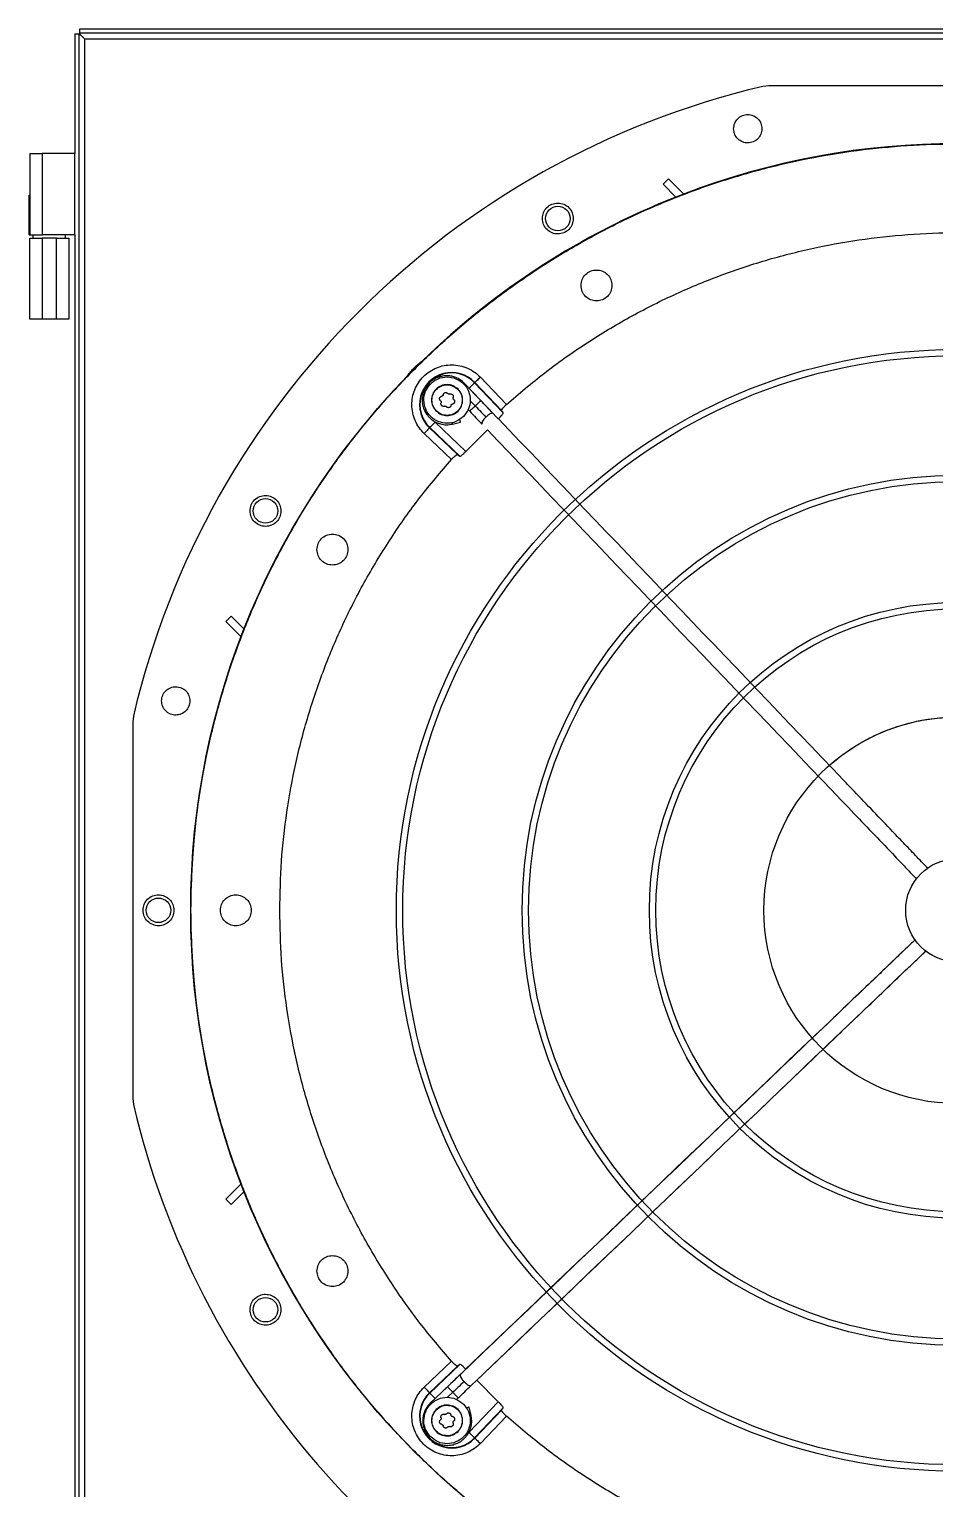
# Model space of a CAD drawing. Header units: inches. Extents: x 547 to 857, y -2 to 194.
# Drawn here: x 659.87 to 673.71, y 57.45 to 79.76 of the extents above; entities that cross this region are included whole.
import ezdxf

# ---------------------------------------------------------------- set-up
doc = ezdxf.new("R2010")
doc.units = ezdxf.units.IN
doc.header["$MEASUREMENT"] = 0

msp = doc.modelspace()

# ---------------------------------------------------------------- linework, layer by layer
at = {"linetype": 'Continuous', "lineweight": 25}
for p, q in [((660.5688, 79.6851), (660.5688, 77.8542)), ((660.5688, 79.6851), (660.6318, 79.6851)), ((660.6318, 79.6851), (660.6318, 52.2832)), ((660.6389, 79.7552), (660.6389, 79.6922)), ((687.6447, 79.7552), (660.6389, 79.7552)), ((687.6447, 79.6922), (660.6389, 79.6922)), ((660.7148, 79.6092), (660.7148, 52.3592)), ((660.7148, 79.6092), (687.5688, 79.6092)), ((671.1745, 78.8915), (671.0841, 78.881)), ((676.9296, 78.8915), (671.1745, 78.8915)), ((659.8813, 77.8542), (659.8813, 77.2196)), ((659.8813, 77.8542), (660.0688, 77.8542)), ((660.0688, 77.8542), (660.0688, 76.6142)), ((660.5688, 77.8542), (660.0688, 77.8542)), ((660.5688, 76.6142), (660.5688, 77.8542)), ((669.6388, 77.4712), (669.5569, 77.386)), ((669.5569, 77.386), (669.7543, 77.1886)), ((669.8746, 77.2353), (669.6388, 77.4712)), ((659.8713, 76.6142), (659.8713, 77.2196)), ((659.8713, 77.2196), (659.8813, 77.2196)), ((659.8813, 77.2196), (659.8813, 76.6142)), ((659.8713, 76.6142), (659.8813, 76.6142)), ((659.8808, 75.3242), (659.8808, 76.5642)), ((659.8808, 76.5642), (660.0683, 76.5642)), ((659.8813, 76.6142), (660.0688, 76.6142)), ((659.9278, 76.6142), (659.9278, 76.5642)), ((660.0683, 76.5642), (660.0683, 75.3242)), ((660.2873, 76.5642), (660.0683, 76.5642)), ((660.5688, 76.6142), (660.0688, 76.6142)), ((660.2873, 75.3242), (660.2873, 76.5642)), ((660.2873, 76.5642), (660.4748, 76.5642)), ((660.4278, 76.5642), (660.4278, 76.6142)), ((660.4748, 76.5642), (660.4748, 75.3242)), ((660.5688, 76.6142), (660.5688, 56.8542)), ((660.0683, 75.3242), (659.8808, 75.3242)), ((660.2873, 75.3242), (660.0683, 75.3242)), ((660.4748, 75.3242), (660.2873, 75.3242)), ((666.773, 74.0811), (666.5199, 74.3459)), ((667.0397, 73.8028), (666.5916, 74.2715)), ((666.677, 74.3531), (666.681, 74.357)), ((667.1152, 73.8947), (666.677, 74.3531)), ((666.681, 74.357), (667.0883, 73.9309)), ((666.7664, 74.4386), (667.1648, 74.0218)), ((666.6114, 74.0792), (666.6876, 73.9995)), ((666.5783, 73.9429), (666.6022, 73.9179)), ((667.1152, 73.8947), (667.0883, 73.9309)), ((665.9881, 73.664), (665.992, 73.6681)), ((666.4142, 73.2568), (665.9881, 73.664)), ((666.4503, 73.2299), (665.992, 73.6681)), ((666.0736, 73.7534), (666.5422, 73.3054)), ((666.3389, 73.7224), (666.461, 73.7522)), ((666.5422, 73.3054), (666.8722, 73.6354)), ((666.3233, 73.1803), (665.9065, 73.5787)), ((666.4142, 73.2568), (666.4503, 73.2299)), ((662.8739, 70.7063), (662.9591, 70.7882)), ((663.1098, 70.4705), (662.8739, 70.7063)), ((662.9591, 70.7882), (663.1564, 70.5908)), ((661.4536, 69.1706), (661.4535, 66.293)), ((661.4641, 69.261), (661.4536, 69.1706)), ((661.4535, 66.293), (661.4536, 63.4154)), ((661.4536, 63.4154), (661.4641, 63.3251)), ((663.1098, 62.1156), (662.8739, 61.8797)), ((662.8739, 61.8797), (662.9591, 61.7979)), ((662.9591, 61.7979), (663.1564, 61.9952)), ((665.9065, 59.0074), (666.3233, 59.4058)), ((665.9881, 58.922), (666.4142, 59.3293)), ((666.4503, 59.3562), (665.992, 58.918)), ((666.4503, 59.3562), (666.4142, 59.3293)), ((666.5422, 59.2807), (666.0736, 58.8326)), ((667.0397, 58.7832), (666.7097, 59.1132)), ((665.992, 58.918), (665.9881, 58.922)), ((666.264, 59.014), (665.9991, 58.7609)), ((666.3456, 58.9286), (666.2658, 58.8524)), ((666.4021, 58.8193), (666.4272, 58.8432)), ((666.5916, 58.3145), (667.0397, 58.7832)), ((666.6227, 58.5798), (666.5929, 58.702)), ((667.1152, 58.6913), (666.677, 58.2329)), ((667.0883, 58.6552), (666.681, 58.2291)), ((667.0883, 58.6552), (667.1152, 58.6913)), ((667.1648, 58.5643), (666.7664, 58.1475)), ((666.681, 58.2291), (666.677, 58.2329))]:
    msp.add_line(p, q, dxfattribs=at)
at = {"linetype": 'Continuous', "lineweight": 25, "flags": 128}
for points in [[(666.5916, 74.2715), (666.6081, 74.2873), (666.624, 74.3024), (666.6386, 74.3164), (666.6515, 74.3287), (666.6621, 74.3389), (666.6701, 74.3465), (666.6751, 74.3513), (666.677, 74.3531)], [(666.7664, 74.4386), (666.7499, 74.4228), (666.7341, 74.4077), (666.7194, 74.3937), (666.7066, 74.3814), (666.6959, 74.3712), (666.688, 74.3636), (666.6829, 74.3588), (666.681, 74.357)], [(665.9881, 73.664), (665.9863, 73.6622), (665.9815, 73.6571), (665.9739, 73.6491), (665.9637, 73.6385), (665.9514, 73.6256), (665.9374, 73.611), (665.9223, 73.5952), (665.9065, 73.5787)], [(665.992, 73.6681), (665.9938, 73.67), (665.9986, 73.675), (666.0062, 73.683), (666.0164, 73.6936), (666.0287, 73.7065), (666.0427, 73.7211), (666.0578, 73.737), (666.0736, 73.7534)], [(665.9065, 59.0074), (665.9223, 58.9909), (665.9374, 58.9751), (665.9514, 58.9604), (665.9637, 58.9475), (665.9739, 58.9369), (665.9815, 58.9289), (665.9863, 58.9239), (665.9881, 58.922)], [(666.0736, 58.8326), (666.0578, 58.8491), (666.0427, 58.865), (666.0287, 58.8796), (666.0164, 58.8925), (666.0062, 58.9031), (665.9986, 58.9111), (665.9938, 58.9161), (665.992, 58.918)], [(666.677, 58.2329), (666.6751, 58.2347), (666.6701, 58.2396), (666.6621, 58.2472), (666.6515, 58.2573), (666.6386, 58.2696), (666.624, 58.2836), (666.6081, 58.2988), (666.5916, 58.3145)], [(666.681, 58.2291), (666.6829, 58.2273), (666.688, 58.2225), (666.6959, 58.2149), (666.7066, 58.2047), (666.7194, 58.1924), (666.7341, 58.1784), (666.7499, 58.1632), (666.7664, 58.1475)]]:
    msp.add_lwpolyline(points, dxfattribs=at)
at = {"linetype": 'Continuous', "lineweight": 25}
for centre, radius in [((674.052, 66.293), 11.7126), ((667.9497, 76.8626), 0.1875), ((674.052, 66.293), 8.5704), ((674.052, 66.293), 8.472), ((674.052, 66.293), 6.6478), ((674.052, 66.293), 6.5493), ((663.4824, 72.3954), 0.1875), ((674.052, 66.293), 4.7037), ((674.052, 66.293), 4.6053), ((674.052, 66.293), 0.7874), ((661.8473, 66.293), 0.1875), ((663.4824, 60.1907), 0.1875)]:
    msp.add_circle(centre, radius, dxfattribs=at)
msp.add_circle((674.052, 66.293), 2.9528)
for centre, radius, start, end in [((674.052, 66.293), 12.9331, 103.26667, 166.73333), ((674.052, 66.293), 11.7147, 69.09994, 110.90006), ((674.052, 66.293), 11.7147, 111.53134, 134.20264), ((666.3268, 74.0183), 0.4901, 43.70945, 226.29055), ((666.3268, 74.0183), 0.4845, 43.70945, 226.29055), ((674.052, 66.293), 11.7147, 135.79736, 158.46866), ((674.052, 66.293), 11.7147, 159.09994, 200.90006), ((674.052, 66.293), 12.9331, 193.26667, 248.51312), ((674.052, 66.293), 11.7147, 201.53134, 215.54744), ((666.3268, 58.5678), 0.4901, 133.70945, 316.29055), ((666.3268, 58.5678), 0.4845, 133.70945, 316.29055)]:
    msp.add_arc(centre, radius, start, end, dxfattribs=at)
for points, knots in [([(660.6318, 79.6851), (660.6325, 79.6845), (660.6339, 79.6832), (660.6444, 79.6758), (660.6615, 79.6613), (660.6851, 79.6379), (660.7047, 79.619), (660.7148, 79.6092)], [0, 0, 0, 0, 0.1567995, 0.3135461, 0.473121, 0.7271244, 1, 1, 1, 1]), ([(660.7148, 79.6092), (660.7032, 79.6213), (660.6842, 79.6413), (660.6627, 79.6623), (660.6522, 79.6753), (660.6462, 79.6839), (660.6415, 79.6907), (660.6398, 79.6917), (660.6389, 79.6922)], [0, 0, 0, 0, 0.3258909, 0.5325934, 0.6334628, 0.7438532, 0.8655836, 1, 1, 1, 1]), ([(670.6359, 78.234), (670.6392, 78.2624), (670.6457, 78.3192), (670.696, 78.3914), (670.7678, 78.4395), (670.8531, 78.4562), (670.9384, 78.439), (671.0099, 78.3904), (671.0594, 78.3183), (671.0658, 78.262), (671.069, 78.234)], [0, 0, 0, 0, 0.1252412, 0.2504823, 0.3757092, 0.5009322, 0.6261603, 0.7514072, 0.8764868, 1, 1, 1, 1]), ([(671.069, 78.234), (671.0657, 78.2055), (671.0592, 78.1489), (671.0092, 78.077), (670.9379, 78.0289), (670.8533, 78.0119), (670.7684, 78.0283), (670.6966, 78.0761), (670.6459, 78.1482), (670.6393, 78.2054), (670.6359, 78.234)], [0, 0, 0, 0, 0.1255135, 0.2499867, 0.3743935, 0.4988922, 0.6232597, 0.7479394, 0.8738314, 1, 1, 1, 1]), ([(662.3425, 66.293), (662.3473, 66.5485), (662.357, 67.0594), (662.435, 67.8225), (662.5591, 68.5791), (662.7335, 69.3258), (662.956, 70.0596), (663.2261, 70.7773), (663.5426, 71.4757), (663.9041, 72.152), (664.309, 72.8031), (664.7556, 73.4264), (665.2421, 74.0192), (665.7662, 74.5788), (666.3259, 75.103), (666.9186, 75.5895), (667.5419, 76.0361), (668.1931, 76.441), (668.8694, 76.8025), (669.5678, 77.1189), (670.2855, 77.3891), (671.0192, 77.6116), (671.766, 77.7858), (672.5226, 77.9107), (673.2857, 77.9858), (674.052, 78.0109), (674.8184, 77.9858), (675.5815, 77.9107), (676.3381, 77.7858), (677.0849, 77.6116), (677.8186, 77.3891), (678.5363, 77.1189), (679.2347, 76.8025), (679.911, 76.441), (680.5622, 76.0361), (681.1854, 75.5895), (681.7782, 75.103), (682.3378, 74.5788), (682.862, 74.0192), (683.3485, 73.4264), (683.7951, 72.8031), (684.2, 72.152), (684.5615, 71.4757), (684.878, 70.7773), (685.1481, 70.0596), (685.3706, 69.3258), (685.5449, 68.5791), (685.6691, 67.8225), (685.7471, 67.0594), (685.7567, 66.5485), (685.7616, 66.293)], [0, 0, 0, 0, 0.0208333, 0.0416667, 0.0625, 0.0833333, 0.1041667, 0.125, 0.1458333, 0.1666667, 0.1875, 0.2083334, 0.2291667, 0.25, 0.2708334, 0.2916666, 0.3125, 0.3333333, 0.3541667, 0.375, 0.3958333, 0.4166666, 0.4375001, 0.4583333, 0.4791667, 0.5, 0.5208333, 0.5416667, 0.5625, 0.5833334, 0.6041667, 0.625, 0.6458334, 0.6666667, 0.6875, 0.7083334, 0.7291667, 0.75, 0.7708333, 0.7916667, 0.8125, 0.8333333, 0.8541667, 0.875, 0.8958333, 0.9166667, 0.9375, 0.9583333, 0.9791667, 1, 1, 1, 1]), ([(667.7135, 76.8626), (667.717, 76.8937), (667.7242, 76.9557), (667.7792, 77.0346), (667.8578, 77.087), (667.9512, 77.105), (668.0443, 77.0859), (668.122, 77.0326), (668.1756, 76.9541), (668.1825, 76.893), (668.1859, 76.8626)], [0, 0, 0, 0, 0.12549, 0.2509626, 0.3764296, 0.5019059, 0.6273907, 0.7528825, 0.8772355, 1, 1, 1, 1]), ([(668.1859, 76.8626), (668.1824, 76.8318), (668.1753, 76.7703), (668.1212, 76.6919), (668.0437, 76.6393), (667.9514, 76.6203), (667.8586, 76.638), (667.7799, 76.69), (667.7243, 76.769), (667.7171, 76.8314), (667.7135, 76.8626)], [0, 0, 0, 0, 0.1245781, 0.2488759, 0.3733742, 0.4977534, 0.6221004, 0.7475169, 0.8737596, 1, 1, 1, 1]), ([(667.1648, 74.0218), (667.3558, 74.185), (667.7379, 74.5113), (668.3542, 74.9463), (668.9981, 75.3384), (669.6694, 75.6818), (670.3638, 75.9757), (671.0777, 76.2183), (671.8074, 76.4083), (672.549, 76.5448), (673.2985, 76.6269), (674.052, 76.6544), (674.8056, 76.6269), (675.5551, 76.5448), (676.2967, 76.4083), (677.0264, 76.2183), (677.7403, 75.9757), (678.4347, 75.6818), (679.106, 75.3384), (679.7499, 74.9463), (680.3662, 74.5113), (680.7483, 74.185), (680.9393, 74.0218)], [0, 0, 0, 0, 0.04999991, 0.09999992, 0.14999988, 0.19999993, 0.25, 0.30000004, 0.35000001, 0.40000012, 0.45000007, 0.49999985, 0.54999995, 0.5999999, 0.65000001, 0.69999997, 0.75000002, 0.80000009, 0.85, 0.89999996, 0.94999997, 1, 1, 1, 1]), ([(668.304, 75.8398), (668.3076, 75.8707), (668.3147, 75.9325), (668.3693, 76.0112), (668.4474, 76.0637), (668.5402, 76.0821), (668.6331, 76.0637), (668.7112, 76.0112), (668.7658, 75.9325), (668.7729, 75.8707), (668.7765, 75.8398)], [0, 0, 0, 0, 0.1249991, 0.2499977, 0.3749989, 0.4999982, 0.6249976, 0.7499987, 0.8750009, 1, 1, 1, 1]), ([(668.7765, 75.8398), (668.7729, 75.8089), (668.7658, 75.747), (668.7112, 75.6684), (668.6331, 75.6158), (668.5402, 75.5974), (668.4474, 75.6158), (668.3693, 75.6684), (668.3147, 75.747), (668.3076, 75.8089), (668.304, 75.8398)], [0, 0, 0, 0, 0.1249998, 0.2500013, 0.3750024, 0.5000018, 0.6250011, 0.7500022, 0.8750002, 1, 1, 1, 1]), ([(665.654, 74.4605), (665.6866, 74.5048), (665.7516, 74.5934), (665.8403, 74.6585), (665.8846, 74.6911)], [0, 0, 0, 0, 0.5000028, 1, 1, 1, 1]), ([(665.9065, 73.5787), (665.8796, 73.6075), (665.8248, 73.6662), (665.7658, 73.7735), (665.7277, 73.891), (665.7146, 74.0133), (665.7256, 74.1333), (665.7595, 74.2483), (665.8158, 74.3557), (665.8937, 74.4513), (665.9894, 74.5293), (666.0968, 74.5856), (666.2118, 74.6195), (666.3318, 74.6305), (666.4541, 74.6174), (666.5716, 74.5793), (666.6789, 74.5203), (666.7376, 74.4655), (666.7664, 74.4386)], [0, 0, 0, 0, 0.0609947, 0.1240598, 0.1879932, 0.2514896, 0.3132964, 0.3737125, 0.4362122, 0.4999988, 0.5637862, 0.626287, 0.6867033, 0.7485096, 0.8120063, 0.8759386, 0.9390043, 1, 1, 1, 1]), ([(666.5214, 74.3443), (666.5008, 74.3633), (666.462, 74.3991), (666.3951, 74.4333), (666.3325, 74.4527), (666.2639, 74.462), (666.1908, 74.4581), (666.1135, 74.4366), (666.044, 74.4007), (665.9826, 74.3505), (665.933, 74.2881), (665.8975, 74.2166), (665.878, 74.1392), (665.8751, 74.0601), (665.8885, 73.9842), (665.9112, 73.9264), (665.935, 73.8848), (665.9575, 73.853), (665.9881, 73.8183), (666.0308, 73.7816), (666.0878, 73.7469), (666.1599, 73.7203), (666.2469, 73.7072), (666.3076, 73.7173), (666.3396, 73.7226)], [0, 0, 0, 0, 0.0533831, 0.1009344, 0.1426439, 0.1785059, 0.2332135, 0.2817711, 0.3315184, 0.3821159, 0.4327466, 0.4833787, 0.5340106, 0.5846419, 0.6342275, 0.6807576, 0.7028805, 0.7260425, 0.7554166, 0.7913145, 0.8337298, 0.8826566, 0.938083, 1, 1, 1, 1]), ([(666.5077, 73.8374), (666.4712, 73.8083), (666.398, 73.7503), (666.2567, 73.7248), (666.1182, 73.7519), (666.0001, 73.8308), (665.9212, 73.9489), (665.8941, 74.0874), (665.9195, 74.2288), (665.9776, 74.3019), (666.0066, 74.3385)], [0, 0, 0, 0, 0.1250027, 0.2499997, 0.375001, 0.5000001, 0.6250003, 0.7500001, 0.8749998, 1, 1, 1, 1]), ([(666.0066, 74.3385), (666.0432, 74.3675), (666.1163, 74.4255), (666.2576, 74.451), (666.3962, 74.4239), (666.5142, 74.345), (666.5932, 74.2269), (666.6203, 74.0884), (666.5948, 73.947), (666.5367, 73.8739), (666.5077, 73.8374)], [0, 0, 0, 0, 0.1249999, 0.2500017, 0.3749993, 0.5000028, 0.6250011, 0.7500014, 0.8750017, 1, 1, 1, 1]), ([(666.4242, 74.2549), (666.3998, 74.2743), (666.3511, 74.313), (666.2569, 74.33), (666.1645, 74.3119), (666.0858, 74.2593), (666.0332, 74.1806), (666.0151, 74.0882), (666.0321, 73.994), (666.0708, 73.9452), (666.0901, 73.9209)], [0, 0, 0, 0, 0.1250006, 0.2499996, 0.3749985, 0.4999991, 0.6250002, 0.7499996, 0.8749982, 1, 1, 1, 1]), ([(666.0926, 73.9233), (666.0735, 73.9473), (666.0354, 73.9954), (666.0186, 74.0882), (666.0364, 74.1792), (666.0883, 74.2568), (666.1658, 74.3086), (666.2569, 74.3264), (666.3497, 74.3097), (666.3977, 74.2716), (666.4218, 74.2525)], [0, 0, 0, 0, 0.1250013, 0.2500004, 0.3749996, 0.5000009, 0.6250024, 0.7500004, 0.8749985, 1, 1, 1, 1]), ([(666.5214, 74.3443), (666.5209, 74.3438), (666.5202, 74.3432), (666.5122, 74.3355), (666.5107, 74.3341)], [0, 0, 0, 0, 0.81299953, 1, 1, 1, 1]), ([(666.0901, 73.9209), (666.1145, 73.9015), (666.1633, 73.8628), (666.2575, 73.8459), (666.3498, 73.8639), (666.4286, 73.9165), (666.4812, 73.9952), (666.4992, 74.0876), (666.4823, 74.1818), (666.4436, 74.2306), (666.4242, 74.2549)], [0, 0, 0, 0, 0.1250015, 0.2500013, 0.3750011, 0.5000027, 0.6250018, 0.7500013, 0.8750016, 1, 1, 1, 1]), ([(666.4218, 74.2525), (666.4408, 74.2285), (666.479, 74.1805), (666.4957, 74.0876), (666.4779, 73.9966), (666.4261, 73.919), (666.3485, 73.8672), (666.2575, 73.8494), (666.1646, 73.8661), (666.1166, 73.9042), (666.0926, 73.9233)], [0, 0, 0, 0, 0.1249984, 0.2499994, 0.3750005, 0.4999989, 0.6250006, 0.7499994, 0.8749982, 1, 1, 1, 1]), ([(666.1575, 74.0761), (666.1543, 74.079), (666.1485, 74.0844), (666.1432, 74.0954), (666.1411, 74.1069), (666.1425, 74.1186), (666.1472, 74.1295), (666.1547, 74.1384), (666.1648, 74.1453), (666.1726, 74.1471), (666.1767, 74.148)], [0, 0, 0, 0, 0.13623757, 0.25456346, 0.37957184, 0.49997541, 0.62037304, 0.74539729, 0.86373723, 1, 1, 1, 1]), ([(666.1575, 74.0761), (666.1594, 74.0743), (666.1631, 74.0708), (666.1663, 74.0635), (666.1672, 74.0557), (666.1657, 74.0508), (666.1649, 74.0483)], [0, 0, 0, 0, 0.2560094, 0.5000574, 0.745935, 1, 1, 1, 1]), ([(666.1737, 74.0044), (666.1712, 74.0073), (666.1661, 74.0134), (666.1622, 74.0245), (666.1613, 74.0366), (666.1636, 74.0442), (666.1649, 74.0483)], [0, 0, 0, 0, 0.2407678, 0.4908057, 0.7274845, 1, 1, 1, 1]), ([(666.1971, 74.1683), (666.1965, 74.1658), (666.1953, 74.1608), (666.1906, 74.1545), (666.1843, 74.1497), (666.1793, 74.1486), (666.1767, 74.148)], [0, 0, 0, 0, 0.2560281, 0.4999487, 0.7438871, 1, 1, 1, 1]), ([(666.1971, 74.1683), (666.198, 74.1725), (666.1998, 74.1803), (666.2066, 74.1903), (666.2156, 74.1979), (666.2265, 74.2025), (666.2382, 74.2039), (666.2497, 74.2019), (666.2607, 74.1966), (666.2661, 74.1907), (666.269, 74.1876)], [0, 0, 0, 0, 0.1362469, 0.2546153, 0.3795906, 0.5000319, 0.6204035, 0.7454565, 0.863771, 1, 1, 1, 1]), ([(666.2968, 74.1802), (666.2943, 74.1794), (666.2894, 74.1779), (666.2815, 74.1788), (666.2743, 74.1819), (666.2708, 74.1857), (666.269, 74.1876)], [0, 0, 0, 0, 0.2559954, 0.4999227, 0.7439205, 1, 1, 1, 1]), ([(666.2968, 74.1802), (666.3009, 74.1814), (666.3085, 74.1838), (666.3206, 74.1828), (666.3317, 74.179), (666.3377, 74.1739), (666.3407, 74.1714)], [0, 0, 0, 0, 0.2724809, 0.5090867, 0.7591268, 1, 1, 1, 1]), ([(666.3569, 74.0997), (666.3599, 74.0969), (666.3658, 74.0915), (666.3711, 74.0805), (666.3732, 74.069), (666.3718, 74.0572), (666.3672, 74.0465), (666.3598, 74.0375), (666.3498, 74.0306), (666.3418, 74.0288), (666.3376, 74.0278)], [0, 0, 0, 0, 0.1334912, 0.2559833, 0.3784611, 0.4992475, 0.6215184, 0.7395061, 0.8618418, 1, 1, 1, 1]), ([(666.3407, 74.1714), (666.3432, 74.1685), (666.3483, 74.1624), (666.3522, 74.1512), (666.3531, 74.1391), (666.3507, 74.1314), (666.3494, 74.1275)], [0, 0, 0, 0, 0.2407916, 0.4908722, 0.7367046, 1, 1, 1, 1]), ([(666.3569, 74.0997), (666.3549, 74.1015), (666.3512, 74.105), (666.3481, 74.1123), (666.3472, 74.1201), (666.3487, 74.125), (666.3494, 74.1275)], [0, 0, 0, 0, 0.25608419, 0.50011989, 0.74400881, 1, 1, 1, 1]), ([(666.773, 74.0811), (666.7716, 74.0798), (666.7689, 74.0772), (666.7484, 74.0576), (666.7202, 74.0307), (666.6984, 74.0099), (666.6876, 73.9995)], [0, 0, 0, 0, 0.2570497, 0.5141005, 0.757041, 1, 1, 1, 1]), ([(666.9605, 73.8849), (666.9298, 73.917), (666.8684, 73.9813), (666.8048, 74.0478), (666.773, 74.0811)], [0, 0, 0, 0, 0.5000064, 1, 1, 1, 1]), ([(666.2176, 73.9957), (666.2135, 73.9944), (666.2059, 73.992), (666.1938, 73.993), (666.1826, 73.9968), (666.1766, 74.0019), (666.1737, 74.0044)], [0, 0, 0, 0, 0.2724774, 0.5091791, 0.7592108, 1, 1, 1, 1]), ([(666.2176, 73.9957), (666.2201, 73.9964), (666.225, 73.9979), (666.2328, 73.997), (666.2401, 73.9939), (666.2435, 73.9901), (666.2453, 73.9882)], [0, 0, 0, 0, 0.2558611, 0.4997984, 0.7438138, 1, 1, 1, 1]), ([(666.3173, 74.0075), (666.3163, 74.0033), (666.3146, 73.9955), (666.3077, 73.9855), (666.2988, 73.978), (666.2879, 73.9733), (666.2761, 73.9719), (666.2646, 73.9739), (666.2536, 73.9792), (666.2482, 73.9851), (666.2453, 73.9882)], [0, 0, 0, 0, 0.1362633, 0.2546071, 0.3796223, 0.5000185, 0.6204411, 0.7454475, 0.8637643, 1, 1, 1, 1]), ([(666.3173, 74.0075), (666.3179, 74.01), (666.319, 74.015), (666.3237, 74.0214), (666.33, 74.0261), (666.335, 74.0272), (666.3376, 74.0278)], [0, 0, 0, 0, 0.256007, 0.5000525, 0.7440013, 1, 1, 1, 1]), ([(666.6876, 73.9995), (666.6767, 73.9891), (666.655, 73.9683), (666.6267, 73.9414), (666.6063, 73.9218), (666.6035, 73.9192), (666.6022, 73.9179)], [0, 0, 0, 0, 0.242959, 0.4858995, 0.7429503, 1, 1, 1, 1]), ([(666.6022, 73.9179), (666.634, 73.8846), (666.6976, 73.8181), (666.759, 73.7538), (666.7897, 73.7217)], [0, 0, 0, 0, 0.4999993, 1, 1, 1, 1]), ([(666.6876, 73.9995), (666.7186, 73.9671), (666.7739, 73.9092), (666.8272, 73.8534), (666.8506, 73.8289)], [0, 0, 0, 0, 0.5599007, 1, 1, 1, 1]), ([(666.8506, 73.8289), (666.8401, 73.8181), (666.8191, 73.7966), (666.7963, 73.7639), (666.7839, 73.7359), (666.7878, 73.7264), (666.7897, 73.7217)], [0, 0, 0, 0, 0.2429525, 0.4859068, 0.7429533, 1, 1, 1, 1]), ([(666.9605, 73.8849), (666.9558, 73.887), (666.9465, 73.8913), (666.918, 73.8802), (666.8843, 73.8589), (666.8619, 73.8389), (666.8506, 73.8289)], [0, 0, 0, 0, 0.2570584, 0.5141067, 0.7570491, 1, 1, 1, 1]), ([(667.0397, 73.8028), (667.0505, 73.8133), (667.0725, 73.8344), (667.0986, 73.8634), (667.1152, 73.886), (667.1152, 73.8918), (667.1152, 73.8947)], [0, 0, 0, 0, 0.2447901, 0.4967499, 0.747377, 1, 1, 1, 1]), ([(667.0883, 73.9309), (667.0883, 73.9338), (667.0883, 73.9397), (667.105, 73.9622), (667.1314, 73.9909), (667.1538, 74.0116), (667.1648, 74.0218)], [0, 0, 0, 0, 0.2528, 0.5035963, 0.7557688, 1, 1, 1, 1]), ([(666.3396, 73.7226), (666.3393, 73.7239), (666.3387, 73.7262), (666.3348, 73.7421), (666.3332, 73.7487)], [0, 0, 0, 0, 0.5884561, 1, 1, 1, 1]), ([(666.4607, 73.7536), (666.4608, 73.7532), (666.4612, 73.7517), (666.4585, 73.7626), (666.4545, 73.7791), (666.4508, 73.7943), (666.4497, 73.7986)], [0, 0, 0, 0, 0.1242204, 0.4894388, 0.8549694, 1, 1, 1, 1]), ([(666.8722, 73.6354), (668.6285, 71.7975), (670.3849, 69.9596), (672.1412, 68.1217), (672.2517, 68.006), (672.4672, 67.7805), (672.7871, 67.4458), (673.0231, 67.1988), (673.1802, 67.0344), (673.2587, 66.9522), (673.343, 66.8641), (673.401, 66.8033), (673.4336, 66.7692)], [-4.0819958, -4.0819958, -4.0819958, -4.0819958, 0, 0, 0, 0.2569054, 0.5009392, 0.742315, 0.8045877, 0.8653534, 0.9244711, 1, 1, 1, 1]), ([(673.6041, 66.9327), (673.5796, 66.9584), (673.5244, 67.0162), (673.4385, 67.106), (673.3465, 67.2023), (673.2536, 67.2995), (673.1596, 67.3979), (672.9988, 67.5661), (672.7713, 67.8043), (672.5216, 68.0655), (672.3694, 68.2248), (672.3155, 68.2812), (672.3155, 68.2812), (672.3155, 68.2812), (672.3155, 68.2812), (670.5571, 70.1219), (668.7987, 71.9626), (667.0403, 73.8034)], [0, 0, 0, 0, 0.0569934, 0.1284733, 0.1996553, 0.2712092, 0.3445962, 0.4184681, 0.6452378, 0.8743866, 1, 1, 1, 1, 1, 1, 5.101091, 5.101091, 5.101091, 5.101091]), ([(663.6998, 66.293), (663.7051, 66.5442), (663.7157, 67.0466), (663.8009, 67.7961), (663.9366, 68.5377), (664.1268, 69.2673), (664.3693, 69.9813), (664.6633, 70.6756), (665.0067, 71.347), (665.3988, 71.9909), (665.8338, 72.6072), (666.1601, 72.9892), (666.3233, 73.1803)], [0, 0, 0, 0, 0.1, 0.2, 0.3, 0.4000001, 0.5, 0.6000001, 0.7000001, 0.8000001, 0.9000001, 1, 1, 1, 1]), ([(666.3233, 73.1803), (666.3334, 73.1913), (666.3541, 73.2137), (666.3829, 73.24), (666.4054, 73.2568), (666.4112, 73.2568), (666.4142, 73.2568)], [0, 0, 0, 0, 0.2442298, 0.4963999, 0.7472022, 1, 1, 1, 1]), ([(666.4503, 73.2299), (666.4533, 73.2299), (666.4591, 73.2299), (666.4816, 73.2465), (666.5107, 73.2725), (666.5318, 73.2946), (666.5422, 73.3054)], [0, 0, 0, 0, 0.25262207, 0.50325005, 0.75521591, 1, 1, 1, 1]), ([(663.2462, 72.3954), (663.2498, 72.4265), (663.257, 72.4887), (663.3122, 72.5676), (663.3911, 72.62), (663.4847, 72.6378), (663.5776, 72.6184), (663.6548, 72.5652), (663.7083, 72.4871), (663.7152, 72.426), (663.7187, 72.3954)], [0, 0, 0, 0, 0.1257098, 0.2514188, 0.3771325, 0.5028587, 0.6285781, 0.7530788, 0.876311, 1, 1, 1, 1]), ([(663.7187, 72.3954), (663.7151, 72.3646), (663.7081, 72.3031), (663.654, 72.2247), (663.5766, 72.1721), (663.4844, 72.1531), (663.3913, 72.1707), (663.3124, 72.223), (663.257, 72.302), (663.2498, 72.3643), (663.2462, 72.3954)], [0, 0, 0, 0, 0.124339, 0.2489156, 0.3730879, 0.4971357, 0.6223053, 0.748215, 0.8741145, 1, 1, 1, 1]), ([(664.2691, 71.8048), (664.2726, 71.8358), (664.2797, 71.8976), (664.3344, 71.9762), (664.4124, 72.0288), (664.5053, 72.0472), (664.5982, 72.0288), (664.6763, 71.9762), (664.7309, 71.8976), (664.738, 71.8358), (664.7415, 71.8048)], [0, 0, 0, 0, 0.1250012, 0.2499993, 0.3750005, 0.5, 0.6249995, 0.7500007, 0.8749988, 1, 1, 1, 1]), ([(664.7415, 71.8048), (664.738, 71.7739), (664.7309, 71.7121), (664.6763, 71.6335), (664.5982, 71.5809), (664.5053, 71.5625), (664.4124, 71.5809), (664.3344, 71.6335), (664.2797, 71.7121), (664.2726, 71.7739), (664.2691, 71.8048)], [0, 0, 0, 0, 0.1250012, 0.2499993, 0.3750005, 0.5, 0.6249995, 0.7500007, 0.8749988, 1, 1, 1, 1]), ([(661.8945, 69.4926), (661.8978, 69.5211), (661.9044, 69.5781), (661.955, 69.6504), (662.0272, 69.6984), (662.1128, 69.7148), (662.1978, 69.6972), (662.2686, 69.6487), (662.3179, 69.5771), (662.3244, 69.5208), (662.3276, 69.4926)], [0, 0, 0, 0, 0.1256216, 0.2512458, 0.3768842, 0.5025376, 0.6279107, 0.7518741, 0.8754934, 1, 1, 1, 1]), ([(662.3276, 69.4926), (662.3244, 69.4643), (662.3179, 69.4078), (662.2682, 69.336), (662.1973, 69.2879), (662.1126, 69.2704), (662.0272, 69.2868), (661.955, 69.3348), (661.9044, 69.4071), (661.8978, 69.4641), (661.8945, 69.4926)], [0, 0, 0, 0, 0.124776, 0.249268, 0.3731863, 0.4974523, 0.6229635, 0.7486567, 0.8743359, 1, 1, 1, 1]), ([(672.1002, 68.5064), (672.1697, 68.5653), (672.3179, 68.6911), (672.5692, 68.8522), (672.8453, 68.994), (673.1353, 69.1056), (673.4352, 69.1858), (673.7419, 69.2364), (673.9487, 69.2426), (674.052, 69.2458)], [0, 0, 0, 0, 0.1279186, 0.2732661, 0.4186119, 0.5639605, 0.7093065, 0.8546544, 1, 1, 1, 1]), ([(661.6111, 66.293), (661.6147, 66.3241), (661.6219, 66.3863), (661.6771, 66.4652), (661.7559, 66.5176), (661.8492, 66.5354), (661.9417, 66.5162), (662.0188, 66.4637), (662.0729, 66.3855), (662.08, 66.3239), (662.0835, 66.293)], [0, 0, 0, 0, 0.1256859, 0.2513812, 0.3770978, 0.5028098, 0.627506, 0.7510932, 0.8750861, 1, 1, 1, 1]), ([(662.7922, 66.293), (662.7958, 66.3239), (662.8029, 66.3858), (662.8575, 66.4644), (662.9356, 66.517), (663.0284, 66.5354), (663.1213, 66.517), (663.1994, 66.4644), (663.254, 66.3858), (663.2611, 66.3239), (663.2646, 66.293)], [0, 0, 0, 0, 0.1249996, 0.2499977, 0.3749988, 0.4999982, 0.6249976, 0.7499988, 0.8750004, 1, 1, 1, 1]), ([(662.0835, 66.293), (662.08, 66.2622), (662.0729, 66.2006), (662.0189, 66.1225), (661.9417, 66.0698), (661.8492, 66.0506), (661.7559, 66.0684), (661.6771, 66.1209), (661.6219, 66.1998), (661.6147, 66.2619), (661.6111, 66.293)], [0, 0, 0, 0, 0.1248129, 0.2487723, 0.3724186, 0.4972333, 0.6229421, 0.7486449, 0.8743277, 1, 1, 1, 1]), ([(685.7616, 66.293), (685.7567, 66.0376), (685.7471, 65.5266), (685.6691, 64.7635), (685.5449, 64.007), (685.3706, 63.2602), (685.1481, 62.5264), (684.878, 61.8088), (684.5615, 61.1103), (684.2, 60.4341), (683.7951, 59.7829), (683.3485, 59.1596), (682.862, 58.5669), (682.3378, 58.0072), (681.7782, 57.4831), (681.1854, 56.9966), (680.5622, 56.55), (679.911, 56.145), (679.2347, 55.7836), (678.5363, 55.4671), (677.8186, 55.197), (677.0849, 54.9744), (676.3381, 54.8003), (675.5815, 54.6754), (674.8184, 54.6002), (674.052, 54.5751), (673.2857, 54.6002), (672.5226, 54.6754), (671.766, 54.8003), (671.0192, 54.9744), (670.2855, 55.197), (669.5678, 55.4671), (668.8694, 55.7836), (668.1931, 56.145), (667.5419, 56.55), (666.9186, 56.9966), (666.3259, 57.4831), (665.7662, 58.0072), (665.2421, 58.5669), (664.7556, 59.1596), (664.309, 59.7829), (663.9041, 60.4341), (663.5426, 61.1103), (663.2261, 61.8088), (662.956, 62.5264), (662.7335, 63.2602), (662.5591, 64.007), (662.435, 64.7635), (662.357, 65.5266), (662.3473, 66.0376), (662.3425, 66.293)], [0, 0, 0, 0, 0.0208333, 0.0416667, 0.0625, 0.0833333, 0.1041667, 0.125, 0.1458333, 0.1666667, 0.1875, 0.2083333, 0.2291667, 0.25, 0.2708333, 0.2916666, 0.3125, 0.3333333, 0.3541666, 0.375, 0.3958333, 0.4166666, 0.4375, 0.4583333, 0.4791667, 0.5, 0.5208333, 0.5416667, 0.5624999, 0.5833334, 0.6041667, 0.625, 0.6458333, 0.6666667, 0.6875, 0.7083334, 0.7291666, 0.75, 0.7708333, 0.7916666, 0.8125, 0.8333333, 0.8541667, 0.875, 0.8958333, 0.9166667, 0.9375, 0.9583333, 0.9791667, 1, 1, 1, 1]), ([(663.2646, 66.293), (663.2611, 66.2621), (663.254, 66.2003), (663.1994, 66.1217), (663.1213, 66.0691), (663.0284, 66.0507), (662.9356, 66.0691), (662.8575, 66.1216), (662.8029, 66.2003), (662.7958, 66.2621), (662.7922, 66.293)], [0, 0, 0, 0, 0.1249996, 0.2500012, 0.3750024, 0.5000018, 0.6250012, 0.7500023, 0.8750004, 1, 1, 1, 1]), ([(666.3233, 59.4058), (666.1601, 59.5968), (665.8338, 59.9789), (665.3988, 60.5952), (665.0067, 61.2391), (664.6633, 61.9104), (664.3693, 62.6048), (664.1268, 63.3187), (663.9366, 64.0484), (663.8009, 64.79), (663.7157, 65.5395), (663.7051, 66.0419), (663.6998, 66.293)], [0, 0, 0, 0, 0.0999999, 0.1999999, 0.2999999, 0.3999999, 0.5, 0.5999999, 0.7, 0.8, 0.9, 1, 1, 1, 1]), ([(673.4125, 65.8453), (673.3868, 65.8207), (673.329, 65.7654), (673.2391, 65.6795), (673.1427, 65.5875), (673.0455, 65.4946), (672.9471, 65.4005), (672.779, 65.2398), (672.5408, 65.0122), (672.2794, 64.7624), (672.1199, 64.61), (672.0634, 64.556), (670.1956, 62.7711), (668.3279, 60.9862), (666.4601, 59.2013)], [0, 0, 0, 0, 0.0571103, 0.1285494, 0.1996939, 0.2712092, 0.3445558, 0.4183871, 0.6450323, 0.874058, 1, 1, 1, 5.1585115, 5.1585115, 5.1585115, 5.1585115]), ([(666.6234, 59.0307), (668.49, 60.8145), (670.3566, 62.5982), (672.2232, 64.382), (672.3389, 64.4926), (672.5645, 64.7082), (672.8993, 65.028), (673.1463, 65.2641), (673.3107, 65.4212), (673.3928, 65.4997), (673.4807, 65.5837), (673.5411, 65.6414), (673.5749, 65.6737)], [-4.1481599, -4.1481599, -4.1481599, -4.1481599, 0, 0, 0, 0.2572, 0.5013761, 0.7428914, 0.8052003, 0.8660018, 0.9251526, 1, 1, 1, 1]), ([(664.2691, 60.7812), (664.2726, 60.8121), (664.2797, 60.874), (664.3344, 60.9526), (664.4124, 61.0051), (664.5053, 61.0236), (664.5982, 61.0051), (664.6763, 60.9526), (664.7309, 60.874), (664.738, 60.8121), (664.7415, 60.7812)], [0, 0, 0, 0, 0.1250012, 0.2499993, 0.3750005, 0.5, 0.6249995, 0.7500007, 0.8749988, 1, 1, 1, 1]), ([(664.7415, 60.7812), (664.738, 60.7503), (664.7309, 60.6885), (664.6763, 60.6098), (664.5982, 60.5573), (664.5053, 60.5389), (664.4124, 60.5573), (664.3344, 60.6098), (664.2797, 60.6885), (664.2726, 60.7503), (664.2691, 60.7812)], [0, 0, 0, 0, 0.1250012, 0.2499993, 0.3750005, 0.5, 0.6249995, 0.7500007, 0.8749988, 1, 1, 1, 1]), ([(663.2462, 60.1907), (663.2498, 60.2218), (663.257, 60.2841), (663.3124, 60.3631), (663.3913, 60.4153), (663.4843, 60.433), (663.5765, 60.414), (663.6539, 60.3614), (663.7081, 60.283), (663.7151, 60.2214), (663.7187, 60.1907)], [0, 0, 0, 0, 0.125878, 0.251774, 0.377674, 0.5027389, 0.6267421, 0.7509506, 0.8756059, 1, 1, 1, 1]), ([(663.7187, 60.1907), (663.7152, 60.1601), (663.7083, 60.099), (663.6547, 60.0208), (663.5775, 59.9677), (663.4846, 59.9482), (663.391, 59.9661), (663.3122, 60.0185), (663.257, 60.0974), (663.2498, 60.1596), (663.2462, 60.1907)], [0, 0, 0, 0, 0.1236686, 0.2469557, 0.3715513, 0.4972604, 0.6229559, 0.7486424, 0.8743185, 1, 1, 1, 1]), ([(666.4142, 59.3293), (666.4112, 59.3293), (666.4054, 59.3293), (666.3829, 59.346), (666.3541, 59.3724), (666.3334, 59.3948), (666.3233, 59.4058)], [0, 0, 0, 0, 0.2527982, 0.503601, 0.7557663, 1, 1, 1, 1]), ([(666.5422, 59.2807), (666.5318, 59.2915), (666.5107, 59.3135), (666.4816, 59.3395), (666.4591, 59.3562), (666.4533, 59.3562), (666.4503, 59.3562)], [0, 0, 0, 0, 0.2447844, 0.4967505, 0.7473777, 1, 1, 1, 1]), ([(666.4602, 59.2015), (666.4281, 59.1708), (666.3638, 59.1094), (666.2973, 59.0458), (666.264, 59.014)], [0, 0, 0, 0, 0.5, 1, 1, 1, 1]), ([(666.4602, 59.2015), (666.4581, 59.1968), (666.4537, 59.1875), (666.4649, 59.159), (666.4861, 59.1253), (666.5062, 59.1028), (666.5162, 59.0916)], [0, 0, 0, 0, 0.2570505, 0.5141005, 0.7570469, 1, 1, 1, 1]), ([(666.7664, 58.1475), (666.7376, 58.1205), (666.6789, 58.0657), (666.5716, 58.0068), (666.4541, 57.9687), (666.3318, 57.9555), (666.2118, 57.9666), (666.0968, 58.0005), (665.9894, 58.0567), (665.8937, 58.1347), (665.8158, 58.2304), (665.7595, 58.3378), (665.7256, 58.4528), (665.7146, 58.5728), (665.7277, 58.6951), (665.7658, 58.8126), (665.8248, 58.9199), (665.8796, 58.9786), (665.9065, 59.0074)], [0, 0, 0, 0, 0.0609957, 0.1240612, 0.1879936, 0.2514903, 0.3132966, 0.373713, 0.4362136, 0.500001, 0.5637876, 0.6262873, 0.6867033, 0.7485102, 0.8120065, 0.8759402, 0.9390053, 1, 1, 1, 1]), ([(666.264, 59.014), (666.2653, 59.0126), (666.2679, 59.0099), (666.2874, 58.9894), (666.3144, 58.9612), (666.3352, 58.9394), (666.3456, 58.9286)], [0, 0, 0, 0, 0.2570511, 0.5140969, 0.7570465, 1, 1, 1, 1]), ([(666.5162, 59.0916), (666.4849, 59.0617), (666.4289, 59.0082), (666.371, 58.9529), (666.3456, 58.9286)], [0, 0, 0, 0, 0.5598876, 1, 1, 1, 1]), ([(666.3456, 58.9286), (666.356, 58.9177), (666.3767, 58.896), (666.4037, 58.8677), (666.4233, 58.8473), (666.4259, 58.8445), (666.4272, 58.8432)], [0, 0, 0, 0, 0.2429482, 0.4859096, 0.7429521, 1, 1, 1, 1]), ([(666.4272, 58.8432), (666.4605, 58.875), (666.527, 58.9386), (666.5913, 59), (666.6234, 59.0307)], [0, 0, 0, 0, 0.5, 1, 1, 1, 1]), ([(666.5162, 59.0916), (666.527, 59.0811), (666.5485, 59.0601), (666.5811, 59.0373), (666.6092, 59.0249), (666.6187, 59.0288), (666.6234, 59.0307)], [0, 0, 0, 0, 0.24295077, 0.48590248, 0.74295602, 1, 1, 1, 1]), ([(666.0007, 58.7624), (665.9817, 58.7417), (665.9457, 58.7026), (665.9114, 58.6352), (665.8921, 58.5722), (665.883, 58.5032), (665.8873, 58.4297), (665.9094, 58.352), (665.946, 58.2823), (665.9972, 58.2211), (666.0604, 58.1718), (666.1328, 58.1369), (666.2108, 58.1182), (666.2905, 58.1165), (666.3667, 58.1311), (666.4244, 58.1549), (666.4658, 58.1796), (666.4974, 58.2027), (666.5317, 58.2342), (666.5678, 58.2778), (666.6016, 58.3359), (666.6267, 58.409), (666.6379, 58.4968), (666.6263, 58.5576), (666.6202, 58.5897)], [0, 0, 0, 0, 0.05338241, 0.10093118, 0.14264031, 0.1785036, 0.23320981, 0.28176535, 0.33151156, 0.38210651, 0.43273703, 0.4833659, 0.53399758, 0.58462543, 0.63421221, 0.68074243, 0.70286952, 0.72602802, 0.75539951, 0.79129817, 0.83371572, 0.88264519, 0.9380768, 1, 1, 1, 1]), ([(666.0066, 58.2476), (665.9776, 58.2842), (665.9195, 58.3573), (665.8941, 58.4986), (665.9212, 58.6372), (666.0001, 58.7552), (666.1182, 58.8342), (666.2567, 58.8612), (666.398, 58.8358), (666.4712, 58.7777), (666.5077, 58.7487)], [0, 0, 0, 0, 0.1250001, 0.2499999, 0.3749997, 0.4999998, 0.6249989, 0.7500002, 0.8749974, 1, 1, 1, 1]), ([(666.0007, 58.7624), (666.0012, 58.7619), (666.0019, 58.7612), (666.0096, 58.7531), (666.011, 58.7516)], [0, 0, 0, 0, 0.8129903, 1, 1, 1, 1]), ([(666.5077, 58.7487), (666.5367, 58.7121), (666.5948, 58.639), (666.6203, 58.4977), (666.5932, 58.3591), (666.5142, 58.2411), (666.3962, 58.1622), (666.2576, 58.1351), (666.1163, 58.1605), (666.0432, 58.2186), (666.0066, 58.2476)], [0, 0, 0, 0, 0.1249983, 0.2499986, 0.3749989, 0.4999972, 0.6250007, 0.7499983, 0.8750001, 1, 1, 1, 1]), ([(666.0901, 58.6652), (666.0708, 58.6408), (666.0321, 58.5921), (666.0151, 58.4978), (666.0332, 58.4055), (666.0858, 58.3268), (666.1645, 58.2742), (666.2569, 58.2561), (666.3511, 58.2731), (666.3998, 58.3118), (666.4242, 58.3311)], [0, 0, 0, 0, 0.1250011, 0.2500005, 0.3749998, 0.5000009, 0.6250015, 0.7500005, 0.8749994, 1, 1, 1, 1]), ([(666.4218, 58.3336), (666.3977, 58.3145), (666.3497, 58.2764), (666.2569, 58.2596), (666.1658, 58.2774), (666.0883, 58.3293), (666.0364, 58.4068), (666.0186, 58.4978), (666.0354, 58.5907), (666.0735, 58.6387), (666.0926, 58.6628)], [0, 0, 0, 0, 0.1250015, 0.2499996, 0.3749976, 0.4999991, 0.6250004, 0.7499996, 0.8749987, 1, 1, 1, 1]), ([(666.4242, 58.3311), (666.4436, 58.3555), (666.4823, 58.4042), (666.4992, 58.4985), (666.4812, 58.5908), (666.4286, 58.6695), (666.3498, 58.7222), (666.2575, 58.7402), (666.1633, 58.7232), (666.1145, 58.6845), (666.0901, 58.6652)], [0, 0, 0, 0, 0.1249984, 0.2499987, 0.374999, 0.4999974, 0.6249989, 0.7499987, 0.8749985, 1, 1, 1, 1]), ([(666.0926, 58.6628), (666.1166, 58.6818), (666.1646, 58.72), (666.2575, 58.7367), (666.3485, 58.7189), (666.4261, 58.667), (666.4779, 58.5895), (666.4957, 58.4985), (666.479, 58.4056), (666.4408, 58.3576), (666.4218, 58.3336)], [0, 0, 0, 0, 0.1250021, 0.2500007, 0.3749993, 0.5000014, 0.6249998, 0.7500007, 0.8750017, 1, 1, 1, 1]), ([(666.5914, 58.7017), (666.5918, 58.7018), (666.5934, 58.7022), (666.5825, 58.6995), (666.566, 58.6955), (666.5508, 58.6918), (666.5465, 58.6907)], [0, 0, 0, 0, 0.1242196, 0.4894403, 0.8549635, 1, 1, 1, 1]), ([(667.1152, 58.6913), (667.1152, 58.6942), (667.1152, 58.7001), (667.0986, 58.7226), (667.0725, 58.7516), (667.0505, 58.7728), (667.0397, 58.7832)], [0, 0, 0, 0, 0.2526231, 0.5032502, 0.755212, 1, 1, 1, 1]), ([(667.1648, 58.5643), (667.1538, 58.5744), (667.1314, 58.5951), (667.105, 58.6239), (667.0883, 58.6464), (667.0883, 58.6522), (667.0883, 58.6552)], [0, 0, 0, 0, 0.2442277, 0.4964054, 0.7472002, 1, 1, 1, 1]), ([(666.1767, 58.4381), (666.1726, 58.439), (666.1648, 58.4408), (666.1547, 58.4476), (666.1472, 58.4566), (666.1425, 58.4674), (666.1411, 58.4792), (666.1432, 58.4907), (666.1485, 58.5017), (666.1543, 58.5071), (666.1575, 58.51)], [0, 0, 0, 0, 0.1362151, 0.2545996, 0.3795809, 0.5000114, 0.6204051, 0.7454339, 0.8637512, 1, 1, 1, 1]), ([(666.1649, 58.5378), (666.1657, 58.5353), (666.1672, 58.5304), (666.1663, 58.5226), (666.1632, 58.5153), (666.1594, 58.5118), (666.1575, 58.51)], [0, 0, 0, 0, 0.2539555, 0.496823, 0.7441343, 1, 1, 1, 1]), ([(666.1649, 58.5378), (666.1636, 58.5418), (666.1613, 58.5495), (666.1622, 58.5616), (666.166, 58.5727), (666.1711, 58.5787), (666.1737, 58.5817)], [0, 0, 0, 0, 0.272448, 0.5091114, 0.7591378, 1, 1, 1, 1]), ([(666.1737, 58.5817), (666.1766, 58.5842), (666.1826, 58.5893), (666.1938, 58.5931), (666.2059, 58.5941), (666.2135, 58.5917), (666.2176, 58.5904)], [0, 0, 0, 0, 0.2407888, 0.4908268, 0.7275231, 1, 1, 1, 1]), ([(666.1767, 58.4381), (666.1793, 58.4375), (666.1843, 58.4363), (666.1906, 58.4316), (666.1953, 58.4253), (666.1965, 58.4203), (666.1971, 58.4177)], [0, 0, 0, 0, 0.2561163, 0.5000528, 0.7439561, 1, 1, 1, 1]), ([(666.2453, 58.5979), (666.2435, 58.5959), (666.2401, 58.5922), (666.2328, 58.5891), (666.225, 58.5881), (666.2201, 58.5896), (666.2176, 58.5904)], [0, 0, 0, 0, 0.2560603, 0.5002091, 0.7439917, 1, 1, 1, 1]), ([(666.2453, 58.5979), (666.2482, 58.601), (666.2536, 58.6069), (666.2646, 58.6121), (666.2761, 58.6142), (666.2879, 58.6128), (666.2988, 58.6081), (666.3077, 58.6006), (666.3146, 58.5905), (666.3163, 58.5827), (666.3173, 58.5786)], [0, 0, 0, 0, 0.13619483, 0.25455583, 0.37956033, 0.49998042, 0.62037244, 0.74538966, 0.86372463, 1, 1, 1, 1]), ([(666.3376, 58.5583), (666.335, 58.5588), (666.33, 58.56), (666.3237, 58.5647), (666.319, 58.571), (666.3179, 58.576), (666.3173, 58.5786)], [0, 0, 0, 0, 0.25599232, 0.49996219, 0.74397617, 1, 1, 1, 1]), ([(666.3376, 58.5583), (666.3418, 58.5573), (666.3495, 58.5556), (666.3596, 58.5487), (666.3671, 58.5398), (666.3718, 58.5288), (666.3732, 58.5171), (666.3711, 58.5055), (666.3658, 58.4946), (666.3599, 58.4892), (666.3569, 58.4863)], [0, 0, 0, 0, 0.1362569, 0.2546379, 0.3796155, 0.5000287, 0.6215398, 0.7440116, 0.8665017, 1, 1, 1, 1]), ([(666.3494, 58.4586), (666.3507, 58.4546), (666.3531, 58.4469), (666.3521, 58.4347), (666.3482, 58.4235), (666.3431, 58.4175), (666.3407, 58.4146)], [0, 0, 0, 0, 0.2633485, 0.5151583, 0.7637069, 1, 1, 1, 1]), ([(666.3494, 58.4586), (666.3487, 58.4611), (666.3472, 58.466), (666.3481, 58.4738), (666.3512, 58.481), (666.3549, 58.4845), (666.3569, 58.4863)], [0, 0, 0, 0, 0.2559338, 0.4998663, 0.7438712, 1, 1, 1, 1]), ([(666.6225, 58.5806), (666.6211, 58.5802), (666.6189, 58.5797), (666.6029, 58.5758), (666.5964, 58.5742)], [0, 0, 0, 0, 0.5873208, 1, 1, 1, 1]), ([(680.9393, 58.5643), (680.7483, 58.4011), (680.3662, 58.0748), (679.7499, 57.6398), (679.106, 57.2477), (678.4347, 56.9042), (677.7403, 56.6103), (677.0264, 56.3678), (676.2967, 56.1777), (675.5551, 56.0413), (674.8056, 55.9591), (674.052, 55.9317), (673.2985, 55.9591), (672.549, 56.0413), (671.8074, 56.1777), (671.0777, 56.3678), (670.3638, 56.6103), (669.6694, 56.9042), (668.9981, 57.2477), (668.3542, 57.6398), (667.7379, 58.0748), (667.3558, 58.4011), (667.1648, 58.5643)], [0, 0, 0, 0, 0.05000005, 0.10000004, 0.15000001, 0.19999991, 0.24999998, 0.30000002, 0.35, 0.4000001, 0.45000005, 0.50000015, 0.54999993, 0.59999988, 0.64999998, 0.69999996, 0.75000001, 0.80000007, 0.85000011, 0.90000008, 0.95000007, 1, 1, 1, 1]), ([(666.269, 58.3985), (666.2661, 58.3953), (666.2607, 58.3895), (666.2497, 58.3842), (666.2382, 58.3821), (666.2265, 58.3835), (666.2156, 58.3882), (666.2066, 58.3957), (666.1998, 58.4058), (666.198, 58.4136), (666.1971, 58.4177)], [0, 0, 0, 0, 0.13622543, 0.25454309, 0.37954754, 0.49996757, 0.62035954, 0.7453767, 0.86373837, 1, 1, 1, 1]), ([(666.269, 58.3985), (666.2708, 58.4004), (666.2743, 58.4041), (666.2815, 58.4072), (666.2894, 58.4082), (666.2943, 58.4067), (666.2968, 58.4059)], [0, 0, 0, 0, 0.2560665, 0.5000716, 0.7439981, 1, 1, 1, 1]), ([(666.3407, 58.4146), (666.3377, 58.4121), (666.3317, 58.407), (666.3206, 58.4032), (666.3085, 58.4022), (666.3009, 58.4046), (666.2968, 58.4059)], [0, 0, 0, 0, 0.2407824, 0.4908187, 0.7275167, 1, 1, 1, 1])]:
    msp.add_open_spline(points, degree=3, knots=knots, dxfattribs=at)
for points in [[(673.4073, 65.841), (671.1183, 63.6549), (668.8292, 61.4689), (666.5402, 59.2828)], [(666.7099, 59.113), (668.9969, 61.2986), (671.2839, 63.4842), (673.5709, 65.6698)]]:
    msp.add_open_spline(points, degree=3, dxfattribs=at)

doc.saveas('drawing.dxf')
